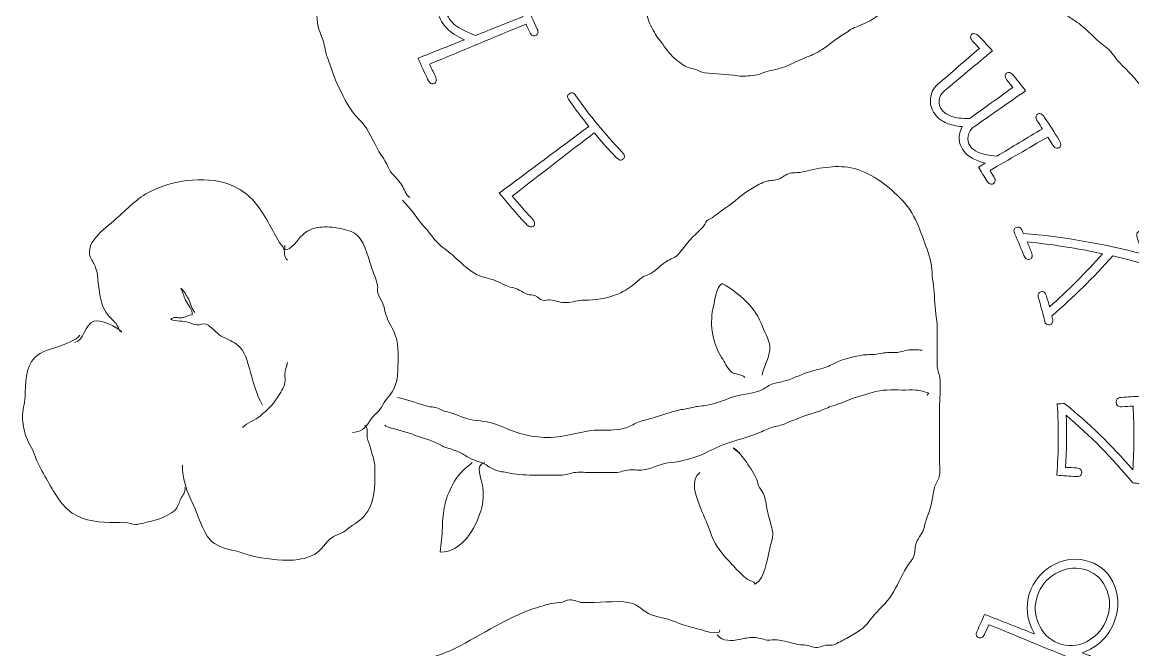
# Model space of a CAD drawing. Header units: millimetres. Extents: x 378.1 to 391.6, y -209.8 to -175.9.
# Drawn here: x 380.25 to 387.6, y -201.62 to -197.47 of the extents above; entities that cross this region are included whole.
import ezdxf

# ---------------------------------------------------------------- set-up
doc = ezdxf.new("R2010")
doc.units = ezdxf.units.MM
doc.header["$MEASUREMENT"] = 0
doc.layers.add('RightSide', color=7, linetype='Continuous', lineweight=0)

# ---------------------------------------------------------------- blocks, each defined once
blk = doc.blocks.new('Block_3')
at = {"layer": 'RightSide', "color": 18, "lineweight": 5, "true_color": 0x000000}
for points, knots in [([(382.8682, -197.7077), (382.9701, -197.6674), (383.0721, -197.6271), (383.1741, -197.5868), (383.1249, -197.5655), (383.0866, -197.54), (383.0595, -197.5123), (383.0325, -197.4842), (383.0113, -197.4491), (382.9967, -197.4075), (382.981, -197.3626), (382.9756, -197.3224), (382.9799, -197.2864), (382.9842, -197.2511), (382.9981, -197.2187), (383.0217, -197.1902), (383.0451, -197.1616), (383.073, -197.1434), (383.1057, -197.135), (383.213, -197.1075), (383.3204, -197.0799), (383.4277, -197.0524), (383.4226, -197.0336), (383.4175, -197.0147), (383.4127, -196.9958), (383.4094, -196.9833), (383.4099, -196.9741), (383.4131, -196.9678), (383.4171, -196.9618), (383.4225, -196.9579), (383.4304, -196.956), (383.4379, -196.9542), (383.4448, -196.9557), (383.4509, -196.9592), (383.457, -196.9632), (383.4617, -196.9713), (383.4648, -196.9834), (383.4786, -197.0374), (383.494, -197.0911), (383.5108, -197.1444), (383.5146, -197.1566), (383.5149, -197.1655), (383.5118, -197.1724), (383.5088, -197.179), (383.5031, -197.1832), (383.496, -197.1856), (383.4882, -197.1879), (383.4813, -197.1872), (383.4748, -197.1836), (383.4686, -197.1799), (383.4633, -197.1717), (383.4595, -197.1595), (383.4535, -197.1409), (383.4478, -197.1221), (383.4423, -197.1034), (383.3367, -197.1324), (383.2311, -197.1613), (383.1255, -197.1903), (383.0881, -197.2004), (383.0613, -197.2236), (383.0454, -197.2601), (383.0295, -197.2971), (383.0305, -197.3422), (383.049, -197.395), (383.0637, -197.4365), (383.0861, -197.4685), (383.1151, -197.491), (383.136, -197.5071), (383.1797, -197.5306), (383.2463, -197.5583), (383.3512, -197.5168), (383.4561, -197.4753), (383.561, -197.4338), (383.5532, -197.4155), (383.5456, -197.397), (383.5381, -197.3785), (383.5334, -197.3669), (383.5325, -197.3577), (383.5349, -197.3509), (383.5376, -197.3443), (383.5426, -197.3394), (383.5503, -197.3367), (383.5575, -197.3339), (383.5644, -197.3343), (383.5712, -197.3377), (383.5778, -197.341), (383.5834, -197.3483), (383.5882, -197.3598), (383.6093, -197.4122), (383.632, -197.4643), (383.6563, -197.5157), (383.6615, -197.5269), (383.663, -197.5363), (383.6608, -197.543), (383.6584, -197.5499), (383.6538, -197.555), (383.647, -197.5582), (383.6397, -197.5613), (383.6327, -197.5617), (383.6257, -197.5588), (383.619, -197.5559), (383.6127, -197.5487), (383.6073, -197.5371), (383.5988, -197.5189), (383.5904, -197.5008), (383.5823, -197.4824), (383.3696, -197.5706), (383.1569, -197.6587), (382.9443, -197.7469), (382.956, -197.7733), (382.9682, -197.7996), (382.9806, -197.8257), (382.9872, -197.8398), (382.9897, -197.8506), (382.988, -197.8587), (382.9863, -197.8669), (382.9818, -197.8726), (382.9745, -197.8759), (382.9677, -197.8788), (382.9601, -197.8787), (382.9527, -197.8746), (382.945, -197.8707), (382.938, -197.8614), (382.9312, -197.8475), (382.9092, -197.8013), (382.8882, -197.7546), (382.8682, -197.7077)], [0, 0, 0, 0, 1, 1, 1, 2, 2, 2, 3, 3, 3, 4, 4, 4, 5, 5, 5, 6, 6, 6, 7, 7, 7, 8, 8, 8, 9, 9, 9, 10, 10, 10, 11, 11, 11, 12, 12, 12, 13, 13, 13, 14, 14, 14, 15, 15, 15, 16, 16, 16, 17, 17, 17, 18, 18, 18, 19, 19, 19, 20, 20, 20, 21, 21, 21, 22, 22, 22, 23, 23, 23, 24, 24, 24, 25, 25, 25, 26, 26, 26, 27, 27, 27, 28, 28, 28, 29, 29, 29, 30, 30, 30, 31, 31, 31, 32, 32, 32, 33, 33, 33, 34, 34, 34, 35, 35, 35, 36, 36, 36, 37, 37, 37, 38, 38, 38, 39, 39, 39, 40, 40, 40, 41, 41, 41, 42, 42, 42, 42]), ([(383.4055, -198.6005), (383.6028, -198.4534), (383.8002, -198.3062), (383.9975, -198.1591), (383.952, -198.1027), (383.9088, -198.0451), (383.8678, -197.9864), (383.8601, -197.9753), (383.8568, -197.9661), (383.8575, -197.9591), (383.8586, -197.9518), (383.8625, -197.9462), (383.8692, -197.9418), (383.8755, -197.9377), (383.8825, -197.9365), (383.89, -197.9385), (383.8973, -197.9402), (383.9048, -197.9469), (383.9124, -197.9576), (384.0032, -198.0877), (384.1055, -198.2125), (384.2192, -198.3308), (384.2283, -198.3402), (384.2331, -198.3489), (384.2335, -198.3562), (384.2339, -198.3639), (384.2312, -198.37), (384.2256, -198.3751), (384.2196, -198.3807), (384.213, -198.3825), (384.2052, -198.3818), (384.1977, -198.3807), (384.1892, -198.3756), (384.1798, -198.3659), (384.1285, -198.3125), (384.0795, -198.2579), (384.0328, -198.202), (383.8523, -198.3415), (383.6717, -198.481), (383.4912, -198.6205), (383.5328, -198.6703), (383.5759, -198.7192), (383.6205, -198.7673), (383.6317, -198.7793), (383.6376, -198.7892), (383.6391, -198.7982), (383.6402, -198.8068), (383.638, -198.8136), (383.632, -198.819), (383.6264, -198.8238), (383.6191, -198.8256), (383.6104, -198.8237), (383.6017, -198.8218), (383.5915, -198.8144), (383.5799, -198.8021), (383.519, -198.7364), (383.4609, -198.6692), (383.4055, -198.6005)], [0, 0, 0, 0, 1, 1, 1, 2, 2, 2, 3, 3, 3, 4, 4, 4, 5, 5, 5, 6, 6, 6, 7, 7, 7, 8, 8, 8, 9, 9, 9, 10, 10, 10, 11, 11, 11, 12, 12, 12, 13, 13, 13, 14, 14, 14, 15, 15, 15, 16, 16, 16, 17, 17, 17, 18, 18, 18, 19, 19, 19, 19])]:
    blk.add_open_spline(points, degree=3, knots=knots, dxfattribs=at)
blk = doc.blocks.new('Block_4')
at = {"layer": 'RightSide', "color": 18, "lineweight": 5, "true_color": 0x000000}
for points, knots in [([(386.5753, -198.4301), (386.5907, -198.4208), (386.6061, -198.4116), (386.6215, -198.4024), (386.553, -198.3861), (386.5054, -198.3592), (386.4768, -198.3194), (386.4597, -198.2955), (386.4502, -198.2706), (386.4488, -198.2441), (386.4471, -198.2181), (386.4536, -198.1902), (386.4679, -198.1607), (386.4279, -198.1572), (386.3938, -198.1497), (386.3654, -198.1375), (386.3369, -198.1258), (386.314, -198.1101), (386.2967, -198.0894), (386.2694, -198.0575), (386.2566, -198.0245), (386.2584, -197.9899), (386.2604, -197.9447), (386.2746, -197.9092), (386.3033, -197.8846), (386.3963, -197.8041), (386.4893, -197.7236), (386.5824, -197.6431), (386.5694, -197.6292), (386.5562, -197.6153), (386.543, -197.6015), (386.5317, -197.5898), (386.5255, -197.5799), (386.5239, -197.5718), (386.5229, -197.5634), (386.5248, -197.5566), (386.5308, -197.5513), (386.5365, -197.5462), (386.5435, -197.5446), (386.5522, -197.5461), (386.5608, -197.5479), (386.5708, -197.5547), (386.5824, -197.5664), (386.6117, -197.5969), (386.6405, -197.6278), (386.6688, -197.659), (386.562, -197.7481), (386.4553, -197.8373), (386.3486, -197.9264), (386.328, -197.9436), (386.3172, -197.9648), (386.316, -197.99), (386.3146, -198.0151), (386.3218, -198.0362), (386.3374, -198.0546), (386.3514, -198.0711), (386.3719, -198.0838), (386.3985, -198.0938), (386.4255, -198.1034), (386.4653, -198.1075), (386.5189, -198.1072), (386.6138, -198.0385), (386.7087, -197.9698), (386.8036, -197.9011), (386.7923, -197.8866), (386.7808, -197.8722), (386.7691, -197.8578), (386.759, -197.8456), (386.7539, -197.8352), (386.7532, -197.827), (386.7527, -197.8187), (386.7557, -197.812), (386.762, -197.8073), (386.7681, -197.8026), (386.7754, -197.8017), (386.7837, -197.8038), (386.7922, -197.8062), (386.8014, -197.8136), (386.8116, -197.8261), (386.8377, -197.8584), (386.8631, -197.891), (386.888, -197.9239), (386.7746, -198.003), (386.6613, -198.0822), (386.5479, -198.1614), (386.5249, -198.1776), (386.5113, -198.1984), (386.5075, -198.2236), (386.5032, -198.2486), (386.5076, -198.2705), (386.5209, -198.2886), (386.533, -198.3054), (386.5497, -198.319), (386.5716, -198.3291), (386.6021, -198.343), (386.6441, -198.3519), (386.6974, -198.3567), (386.7981, -198.2961), (386.8988, -198.2356), (386.9995, -198.175), (386.9895, -198.1596), (386.9793, -198.1443), (386.9691, -198.1289), (386.9604, -198.1161), (386.9563, -198.1056), (386.9563, -198.0973), (386.9567, -198.089), (386.9603, -198.083), (386.9669, -198.0786), (386.9733, -198.0742), (386.9806, -198.0739), (386.9888, -198.0768), (386.9968, -198.0798), (387.0056, -198.0878), (387.0142, -198.1009), (387.0474, -198.1503), (387.0793, -198.2003), (387.1099, -198.2507), (387.1179, -198.2643), (387.1215, -198.2752), (387.1205, -198.2833), (387.1196, -198.2914), (387.1157, -198.2975), (387.109, -198.3011), (387.1021, -198.305), (387.0947, -198.3049), (387.0868, -198.3018), (387.0794, -198.2982), (387.0715, -198.29), (387.0634, -198.2768), (387.0539, -198.2611), (387.0443, -198.2455), (387.0346, -198.23), (386.9073, -198.3037), (386.7799, -198.3774), (386.6526, -198.4512), (386.6613, -198.465), (386.6698, -198.4789), (386.6783, -198.4927), (386.6853, -198.5043), (386.6881, -198.5143), (386.6868, -198.5217), (386.6854, -198.5294), (386.6811, -198.5347), (386.674, -198.5388), (386.6673, -198.5425), (386.6602, -198.5428), (386.6529, -198.5403), (386.6453, -198.5377), (386.6383, -198.5307), (386.6313, -198.5191), (386.6131, -198.4893), (386.5945, -198.4596), (386.5753, -198.4301)], [0, 0, 0, 0, 1, 1, 1, 2, 2, 2, 3, 3, 3, 4, 4, 4, 5, 5, 5, 6, 6, 6, 7, 7, 7, 8, 8, 8, 9, 9, 9, 10, 10, 10, 11, 11, 11, 12, 12, 12, 13, 13, 13, 14, 14, 14, 15, 15, 15, 16, 16, 16, 17, 17, 17, 18, 18, 18, 19, 19, 19, 20, 20, 20, 21, 21, 21, 22, 22, 22, 23, 23, 23, 24, 24, 24, 25, 25, 25, 26, 26, 26, 27, 27, 27, 28, 28, 28, 29, 29, 29, 30, 30, 30, 31, 31, 31, 32, 32, 32, 33, 33, 33, 34, 34, 34, 35, 35, 35, 36, 36, 36, 37, 37, 37, 38, 38, 38, 39, 39, 39, 40, 40, 40, 41, 41, 41, 42, 42, 42, 43, 43, 43, 44, 44, 44, 45, 45, 45, 46, 46, 46, 47, 47, 47, 48, 48, 48, 49, 49, 49, 50, 50, 50, 51, 51, 51, 51]), ([(387.4646, -199.0166), (387.3375, -199.1598), (387.2027, -199.2922), (387.0617, -199.4135), (387.063, -199.4189), (387.0643, -199.4242), (387.0656, -199.4296), (387.0688, -199.4425), (387.0683, -199.4522), (387.0648, -199.459), (387.061, -199.4655), (387.0556, -199.4699), (387.048, -199.4714), (387.0426, -199.4726), (387.0374, -199.4724), (387.0322, -199.4706), (387.0274, -199.4688), (387.0235, -199.4659), (387.0205, -199.4615), (387.0174, -199.4577), (387.0149, -199.4509), (387.0127, -199.4416), (387.0009, -199.3928), (386.9879, -199.3443), (386.9737, -199.296), (386.9701, -199.2834), (386.9698, -199.2737), (386.973, -199.2669), (386.9764, -199.26), (386.9819, -199.2556), (386.9896, -199.2534), (386.997, -199.2511), (387.0039, -199.2522), (387.0105, -199.2564), (387.0169, -199.2605), (387.0224, -199.269), (387.026, -199.2818), (387.0331, -199.3059), (387.0398, -199.33), (387.0464, -199.3543), (387.1689, -199.2454), (387.2863, -199.1277), (387.3978, -199.0019), (387.2308, -198.9663), (387.064, -198.9402), (386.8985, -198.9236), (386.9083, -198.947), (386.9179, -198.9705), (386.9272, -198.994), (386.932, -199.0065), (386.9332, -199.0163), (386.9305, -199.0235), (386.9278, -199.0306), (386.9225, -199.0355), (386.9151, -199.0382), (386.9078, -199.0408), (386.9007, -199.0401), (386.8939, -199.0366), (386.887, -199.0329), (386.8812, -199.0249), (386.8764, -199.0127), (386.8578, -198.9658), (386.8381, -198.919), (386.8173, -198.8728), (386.8115, -198.8604), (386.8098, -198.8503), (386.8121, -198.8432), (386.8143, -198.836), (386.8192, -198.8305), (386.8266, -198.8275), (386.8316, -198.8254), (386.8371, -198.8248), (386.8429, -198.8263), (386.8488, -198.8277), (386.8535, -198.8301), (386.8563, -198.8338), (386.8597, -198.8372), (386.8656, -198.8484), (386.8741, -198.8673), (387.1349, -198.8892), (387.3991, -198.9345), (387.6629, -199.0036), (387.6523, -198.9704), (387.6412, -198.9373), (387.6296, -198.9044), (387.6243, -198.8894), (387.6227, -198.8778), (387.6249, -198.8697), (387.6273, -198.8617), (387.6322, -198.8562), (387.6399, -198.8536), (387.6471, -198.8511), (387.6546, -198.8524), (387.6616, -198.8574), (387.6689, -198.8623), (387.6751, -198.8726), (387.6805, -198.8878), (387.7237, -199.0112), (387.7607, -199.1362), (387.7914, -199.2622), (387.7954, -199.2779), (387.7954, -199.2896), (387.7924, -199.2974), (387.7891, -199.3051), (387.7836, -199.31), (387.7757, -199.3117), (387.7677, -199.3134), (387.7607, -199.3114), (387.7542, -199.3058), (387.748, -199.3), (387.7429, -199.2894), (387.7392, -199.2741), (387.7226, -199.2064), (387.7043, -199.1391), (387.6842, -199.0722), (387.611, -199.0518), (387.5378, -199.0333), (387.4646, -199.0166)], [0, 0, 0, 0, 1, 1, 1, 2, 2, 2, 3, 3, 3, 4, 4, 4, 5, 5, 5, 6, 6, 6, 7, 7, 7, 8, 8, 8, 9, 9, 9, 10, 10, 10, 11, 11, 11, 12, 12, 12, 13, 13, 13, 14, 14, 14, 15, 15, 15, 16, 16, 16, 17, 17, 17, 18, 18, 18, 19, 19, 19, 20, 20, 20, 21, 21, 21, 22, 22, 22, 23, 23, 23, 24, 24, 24, 25, 25, 25, 26, 26, 26, 27, 27, 27, 28, 28, 28, 29, 29, 29, 30, 30, 30, 31, 31, 31, 32, 32, 32, 33, 33, 33, 34, 34, 34, 35, 35, 35, 36, 36, 36, 37, 37, 37, 38, 38, 38, 39, 39, 39, 39]), ([(387.0976, -199.9959), (387.1136, -199.9949), (387.1295, -199.9939), (387.1455, -199.993), (387.305, -200.1215), (387.4569, -200.2682), (387.598, -200.4322), (387.6065, -200.2917), (387.6069, -200.151), (387.5994, -200.0105), (387.5747, -200.0118), (387.55, -200.013), (387.5253, -200.0142), (387.5125, -200.0149), (387.5033, -200.0125), (387.4974, -200.0072), (387.4916, -200.002), (387.4883, -199.9951), (387.4878, -199.9857), (387.4872, -199.9766), (387.4894, -199.9689), (387.4947, -199.9628), (387.4997, -199.9568), (387.5089, -199.9532), (387.5215, -199.9524), (387.564, -199.9498), (387.6066, -199.9472), (387.6491, -199.9447), (387.6627, -200.1371), (387.6614, -200.3301), (387.6454, -200.5223), (387.6295, -200.5211), (387.6135, -200.5198), (387.5976, -200.5186), (387.4605, -200.3522), (387.3123, -200.2027), (387.1561, -200.071), (387.1609, -200.1857), (387.1597, -200.3006), (387.1526, -200.4152), (387.1769, -200.4166), (387.2011, -200.418), (387.2254, -200.4194), (387.2381, -200.4202), (387.2471, -200.4235), (387.2523, -200.4291), (387.2575, -200.4351), (387.2598, -200.4418), (387.2592, -200.45), (387.2586, -200.4586), (387.2554, -200.4655), (387.2493, -200.4705), (387.2435, -200.4756), (387.2341, -200.4775), (387.2213, -200.4765), (387.179, -200.4734), (387.1367, -200.4702), (387.0944, -200.4671), (387.1069, -200.3103), (387.108, -200.1529), (387.0976, -199.9959)], [0, 0, 0, 0, 1, 1, 1, 2, 2, 2, 3, 3, 3, 4, 4, 4, 5, 5, 5, 6, 6, 6, 7, 7, 7, 8, 8, 8, 9, 9, 9, 10, 10, 10, 11, 11, 11, 12, 12, 12, 13, 13, 13, 14, 14, 14, 15, 15, 15, 16, 16, 16, 17, 17, 17, 18, 18, 18, 19, 19, 19, 20, 20, 20, 20]), ([(386.6164, -201.3881), (386.7264, -201.4313), (386.8363, -201.4745), (386.9462, -201.5177), (386.895, -201.4231), (386.8845, -201.3351), (386.9147, -201.2463), (386.9405, -201.1704), (386.9868, -201.1128), (387.057, -201.0701), (387.1274, -201.0278), (387.2022, -201.0132), (387.2827, -201.0312), (387.3642, -201.0493), (387.4259, -201.0956), (387.4651, -201.1732), (387.504, -201.2512), (387.5093, -201.3358), (387.4796, -201.4239), (387.4434, -201.5306), (387.3685, -201.605), (387.2619, -201.6417), (387.2945, -201.6545), (387.327, -201.6673), (387.3596, -201.6801), (387.3399, -201.7265), (387.3193, -201.7728), (387.2976, -201.8186), (387.2911, -201.8325), (387.2839, -201.8416), (387.2763, -201.8455), (387.2688, -201.8496), (387.2615, -201.8497), (387.2546, -201.8467), (387.2473, -201.8433), (387.2429, -201.8379), (387.2411, -201.8297), (387.2397, -201.822), (387.2421, -201.811), (387.2487, -201.7972), (387.261, -201.7713), (387.2728, -201.7452), (387.2845, -201.7191), (387.0716, -201.6314), (386.8587, -201.5438), (386.6458, -201.4562), (386.6362, -201.4778), (386.6263, -201.4993), (386.6162, -201.5207), (386.6109, -201.532), (386.6046, -201.5391), (386.5976, -201.5421), (386.5904, -201.5448), (386.5833, -201.5448), (386.5761, -201.5414), (386.5691, -201.5383), (386.5644, -201.5334), (386.5622, -201.5263), (386.5599, -201.5194), (386.5615, -201.5103), (386.5667, -201.4991), (386.5841, -201.4624), (386.6006, -201.4254), (386.6164, -201.3881)], [0, 0, 0, 0, 1, 1, 1, 2, 2, 2, 3, 3, 3, 4, 4, 4, 5, 5, 5, 6, 6, 6, 7, 7, 7, 8, 8, 8, 9, 9, 9, 10, 10, 10, 11, 11, 11, 12, 12, 12, 13, 13, 13, 14, 14, 14, 15, 15, 15, 16, 16, 16, 17, 17, 17, 18, 18, 18, 19, 19, 19, 20, 20, 20, 21, 21, 21, 21]), ([(387.2708, -201.0893), (387.2049, -201.0733), (387.1432, -201.085), (387.0842, -201.12), (387.0256, -201.1554), (386.9868, -201.2025), (386.966, -201.2638), (386.9452, -201.3251), (386.9477, -201.3855), (386.9732, -201.4476), (386.9992, -201.5101), (387.0419, -201.5543), (387.1047, -201.5792), (387.1673, -201.6038), (387.2314, -201.6006), (387.2953, -201.5664), (387.3593, -201.5323), (387.4045, -201.479), (387.428, -201.4093), (387.4518, -201.3395), (387.4478, -201.2711), (387.417, -201.2074), (387.3862, -201.1436), (387.3364, -201.1053), (387.2708, -201.0893)], [0, 0, 0, 0, 1, 1, 1, 2, 2, 2, 3, 3, 3, 4, 4, 4, 5, 5, 5, 6, 6, 6, 7, 7, 7, 8, 8, 8, 8])]:
    blk.add_open_spline(points, degree=3, knots=knots, dxfattribs=at)

msp = doc.modelspace()

# ---------------------------------------------------------------- linework, layer by layer
at = {"layer": 'RightSide', "color": 18, "lineweight": 13, "true_color": 0x000000}
for points, knots in [([(382.8135, -198.6304), (382.7859, -198.6115), (382.7777, -198.5754), (382.7602, -198.5482), (382.7411, -198.5185), (382.7208, -198.4976), (382.6973, -198.4733), (382.6755, -198.4507), (382.6696, -198.426), (382.655, -198.3989), (382.6365, -198.3645), (382.6121, -198.3354), (382.5944, -198.2997), (382.5597, -198.2293), (382.531, -198.1646), (382.4741, -198.1089), (382.4134, -198.0496), (382.3815, -197.9784), (382.344, -197.9028), (382.312, -197.8381), (382.293, -197.7714), (382.2676, -197.7044), (382.2534, -197.6667), (382.2523, -197.6305), (382.2393, -197.5927), (382.2268, -197.5566), (382.2095, -197.5183), (382.2031, -197.4811), (382.1975, -197.4483), (382.1992, -197.414), (382.1934, -197.3815), (382.1872, -197.3469), (382.1893, -197.3092), (382.1814, -197.2744), (382.1658, -197.206), (382.1317, -197.1355), (382.1204, -197.0662), (382.1173, -197.0474), (382.1231, -197.0277), (382.1199, -197.0094), (382.116, -196.9877), (382.1059, -196.9696), (382.102, -196.9474), (382.0969, -196.9185), (382.0925, -196.8899), (382.0864, -196.8614), (382.0707, -196.789), (382.0522, -196.7178), (382.04, -196.6452), (382.029, -196.5804), (382.0142, -196.5162), (382.0027, -196.4513), (381.9907, -196.3831), (381.9559, -196.3091), (381.9693, -196.2363), (381.976, -196.1999), (381.987, -196.1772), (381.9866, -196.138), (381.9863, -196.1034), (381.9878, -196.0687), (381.9866, -196.0342), (381.9854, -195.9987), (381.9724, -195.9689), (381.9693, -195.9341), (381.9685, -195.9251), (381.9685, -195.9115), (381.9697, -195.902), (381.9727, -195.879), (381.9704, -195.8586), (381.9733, -195.8366), (381.9778, -195.8037), (381.9827, -195.7705), (381.9863, -195.7365), (381.9899, -195.7021), (382.0025, -195.672), (382.0036, -195.6365), (382.0046, -195.6047), (382.0079, -195.5857), (382.0161, -195.5555), (382.0288, -195.5088), (382.0092, -195.4788), (382.0024, -195.4352), (381.9918, -195.368), (382.0164, -195.3052), (382.0193, -195.2413), (382.0228, -195.1653), (382.0622, -195.0923), (382.09, -195.0218), (382.1172, -194.9527), (382.1539, -194.8937), (382.1819, -194.8262), (382.2079, -194.7635), (382.2289, -194.6933), (382.2513, -194.629), (382.2629, -194.5956), (382.2765, -194.5628), (382.2888, -194.5299), (382.3016, -194.4957), (382.2981, -194.463), (382.3129, -194.4302), (382.3261, -194.4008), (382.3344, -194.3741), (382.3455, -194.3438), (382.3601, -194.304), (382.3855, -194.2701), (382.4042, -194.2317), (382.4202, -194.1989), (382.4397, -194.176), (382.4585, -194.1454), (382.4811, -194.1083), (382.4863, -194.0825), (382.5159, -194.0498), (382.5718, -193.988), (382.6051, -193.9109), (382.6643, -193.8518), (382.779, -193.7375), (382.909, -193.6408), (383.0619, -193.5869), (383.1234, -193.5652), (383.1835, -193.5427), (383.2434, -193.5161), (383.3123, -193.4856), (383.3874, -193.4805), (383.4589, -193.4546), (383.5233, -193.4311), (383.5913, -193.4402), (383.6577, -193.4251), (383.7301, -193.4087), (383.7898, -193.4514), (383.859, -193.455), (383.8979, -193.457), (383.9218, -193.4653), (383.9583, -193.4719), (383.9927, -193.4782), (384.0353, -193.4708), (384.0707, -193.471), (384.1045, -193.4712), (384.1368, -193.4648), (384.169, -193.4665), (384.1942, -193.4678), (384.2104, -193.4748), (384.2365, -193.4673), (384.2605, -193.4605), (384.2612, -193.4524), (384.2885, -193.4533), (384.3152, -193.4541), (384.338, -193.4695), (384.3646, -193.4719), (384.3818, -193.4735), (384.4007, -193.4669), (384.4175, -193.4702), (384.4622, -193.479), (384.4944, -193.4991), (384.5337, -193.5175), (384.6122, -193.5541), (384.7046, -193.5462), (384.7822, -193.5819), (384.8192, -193.5989), (384.8434, -193.6346), (384.8797, -193.6533), (384.9119, -193.6699), (384.9535, -193.6823), (384.9894, -193.6866), (385.0267, -193.6912), (385.0658, -193.682), (385.1032, -193.6854), (385.1406, -193.6888), (385.173, -193.7019), (385.2112, -193.7025), (385.2479, -193.7031), (385.2773, -193.7056), (385.3106, -193.6905), (385.3463, -193.6742), (385.3959, -193.6643), (385.423, -193.6368), (385.4375, -193.6221), (385.4405, -193.6131), (385.4586, -193.5997), (385.4797, -193.5841), (385.4988, -193.5704), (385.5218, -193.5574), (385.5673, -193.5315), (385.6068, -193.4983), (385.6384, -193.4537), (385.6469, -193.4416), (385.6585, -193.4258), (385.6662, -193.4134), (385.6748, -193.4065), (385.6821, -193.3985), (385.6881, -193.3892), (385.6901, -193.3736), (385.6921, -193.358), (385.694, -193.3424), (385.7009, -193.3255), (385.7123, -193.3199), (385.7203, -193.3057), (385.7351, -193.2793), (385.7409, -193.2497), (385.7529, -193.2221), (385.7689, -193.1854), (385.7901, -193.1442), (385.8103, -193.1109), (385.8313, -193.0763), (385.8676, -193.0515), (385.8727, -193.008)], [0, 0, 0, 0, 1, 1, 1, 2, 2, 2, 3, 3, 3, 4, 4, 4, 5, 5, 5, 6, 6, 6, 7, 7, 7, 8, 8, 8, 9, 9, 9, 10, 10, 10, 11, 11, 11, 12, 12, 12, 13, 13, 13, 14, 14, 14, 15, 15, 15, 16, 16, 16, 17, 17, 17, 18, 18, 18, 19, 19, 19, 20, 20, 20, 21, 21, 21, 22, 22, 22, 23, 23, 23, 24, 24, 24, 25, 25, 25, 26, 26, 26, 27, 27, 27, 28, 28, 28, 29, 29, 29, 30, 30, 30, 31, 31, 31, 32, 32, 32, 33, 33, 33, 34, 34, 34, 35, 35, 35, 36, 36, 36, 37, 37, 37, 38, 38, 38, 39, 39, 39, 40, 40, 40, 41, 41, 41, 42, 42, 42, 43, 43, 43, 44, 44, 44, 45, 45, 45, 46, 46, 46, 47, 47, 47, 48, 48, 48, 49, 49, 49, 50, 50, 50, 51, 51, 51, 52, 52, 52, 53, 53, 53, 54, 54, 54, 55, 55, 55, 56, 56, 56, 57, 57, 57, 58, 58, 58, 59, 59, 59, 60, 60, 60, 61, 61, 61, 62, 62, 62, 63, 63, 63, 64, 64, 64, 65, 65, 65, 66, 66, 66, 67, 67, 67, 68, 68, 68, 68]), ([(387.824, -202.1196), (387.8279, -202.0895), (387.8363, -202.0497), (387.8442, -202.0195), (387.8479, -202.0054), (387.8552, -201.9947), (387.8578, -201.9797), (387.8608, -201.962), (387.853, -201.9427), (387.8563, -201.9248), (387.8625, -201.891), (387.8728, -201.8677), (387.8737, -201.8316), (387.8745, -201.797), (387.8835, -201.7607), (387.8897, -201.7264), (387.9005, -201.6673), (387.922, -201.6069), (387.9418, -201.5489), (387.962, -201.4898), (387.9484, -201.4326), (387.96, -201.3718), (387.9713, -201.3129), (387.9854, -201.2502), (388.0059, -201.1932), (388.0278, -201.1325), (388.0556, -201.0665), (388.0705, -201.004), (388.0778, -200.9734), (388.0797, -200.9432), (388.0891, -200.9121), (388.098, -200.8825), (388.1049, -200.8489), (388.1055, -200.8169), (388.1068, -200.7539), (388.0907, -200.6749), (388.1043, -200.6139), (388.1125, -200.5771), (388.1221, -200.5538), (388.1216, -200.5147), (388.1212, -200.4803), (388.1188, -200.4455), (388.1254, -200.4118), (388.133, -200.3729), (388.1384, -200.3432), (388.1382, -200.302), (388.1381, -200.2673), (388.1347, -200.2317), (388.1419, -200.1977), (388.1709, -200.0605), (388.2095, -199.9237), (388.2338, -199.7871), (388.2423, -199.7391), (388.2451, -199.672), (388.2383, -199.6235), (388.2339, -199.5921), (388.2248, -199.5546), (388.2173, -199.5238), (388.2085, -199.4877), (388.2096, -199.4529), (388.203, -199.4159), (388.1918, -199.3536), (388.1701, -199.288), (388.1713, -199.2225), (388.1725, -199.1546), (388.1537, -199.091), (388.1547, -199.0236), (388.1557, -198.9579), (388.137, -198.8914), (388.1222, -198.8289), (388.1068, -198.7643), (388.0872, -198.6934), (388.0556, -198.6341), (388.0245, -198.5759), (388.0059, -198.5158), (387.9811, -198.4554), (387.9505, -198.3808), (387.9086, -198.3196), (387.8691, -198.2501), (387.8398, -198.1985), (387.8234, -198.1414), (387.7951, -198.0884), (387.7604, -198.0236), (387.7135, -197.9662), (387.6671, -197.9095), (387.6174, -197.8488), (387.5667, -197.7932), (387.509, -197.7365), (387.4793, -197.7074), (387.4584, -197.6666), (387.4272, -197.6411), (387.3994, -197.6183), (387.3709, -197.5987), (387.3445, -197.5721), (387.3149, -197.5423), (387.2858, -197.5158), (387.2535, -197.489), (387.2219, -197.4629), (387.1885, -197.4488), (387.159, -197.4196), (387.1333, -197.3943), (387.1094, -197.3806), (387.0799, -197.3621), (387.0391, -197.3366), (387.0065, -197.2981), (386.9638, -197.2736), (386.9116, -197.2437), (386.8527, -197.2364), (386.7979, -197.2129), (386.7335, -197.1853), (386.6706, -197.1919), (386.6003, -197.1918), (386.5412, -197.1916), (386.492, -197.1995), (386.4358, -197.2119), (386.3697, -197.2265), (386.3055, -197.2297), (386.2402, -197.2534), (386.173, -197.2777), (386.1158, -197.3174), (386.0555, -197.353), (386.0271, -197.3697), (385.9915, -197.3772), (385.9635, -197.3918), (385.9317, -197.4084), (385.9039, -197.4338), (385.8727, -197.4527), (385.8361, -197.4749), (385.7942, -197.4898), (385.7561, -197.506), (385.7264, -197.5186), (385.699, -197.5415), (385.6706, -197.5588), (385.6259, -197.5859), (385.5865, -197.6213), (385.5416, -197.6506), (385.5093, -197.6717), (385.478, -197.6858), (385.4423, -197.7002), (385.3705, -197.7293), (385.2913, -197.776), (385.2149, -197.7875), (385.1721, -197.794), (385.1387, -197.814), (385.0951, -197.8201), (385.0532, -197.8259), (385.0255, -197.831), (384.9826, -197.8242), (384.9103, -197.8128), (384.8361, -197.8138), (384.7639, -197.804), (384.7382, -197.8005), (384.7395, -197.7982), (384.716, -197.787), (384.6936, -197.7763), (384.67, -197.777), (384.6482, -197.7673), (384.6174, -197.7537), (384.5751, -197.7189), (384.5512, -197.6964), (384.5203, -197.6674), (384.4936, -197.6228), (384.4668, -197.5891), (384.442, -197.558), (384.4191, -197.5163), (384.4024, -197.4813), (384.3879, -197.4509), (384.3792, -197.4061), (384.3717, -197.3733), (384.3649, -197.3438), (384.3789, -197.3011), (384.3551, -197.2794), (384.349, -197.2878), (384.3478, -197.2971), (384.3514, -197.3075)], [0, 0, 0, 0, 1, 1, 1, 2, 2, 2, 3, 3, 3, 4, 4, 4, 5, 5, 5, 6, 6, 6, 7, 7, 7, 8, 8, 8, 9, 9, 9, 10, 10, 10, 11, 11, 11, 12, 12, 12, 13, 13, 13, 14, 14, 14, 15, 15, 15, 16, 16, 16, 17, 17, 17, 18, 18, 18, 19, 19, 19, 20, 20, 20, 21, 21, 21, 22, 22, 22, 23, 23, 23, 24, 24, 24, 25, 25, 25, 26, 26, 26, 27, 27, 27, 28, 28, 28, 29, 29, 29, 30, 30, 30, 31, 31, 31, 32, 32, 32, 33, 33, 33, 34, 34, 34, 35, 35, 35, 36, 36, 36, 37, 37, 37, 38, 38, 38, 39, 39, 39, 40, 40, 40, 41, 41, 41, 42, 42, 42, 43, 43, 43, 44, 44, 44, 45, 45, 45, 46, 46, 46, 47, 47, 47, 48, 48, 48, 49, 49, 49, 50, 50, 50, 51, 51, 51, 52, 52, 52, 53, 53, 53, 54, 54, 54, 55, 55, 55, 56, 56, 56, 57, 57, 57, 58, 58, 58, 58]), ([(384.8475, -201.5243), (384.8815, -201.5679), (384.9453, -201.565), (384.9955, -201.5537), (385.0289, -201.5462), (385.0519, -201.541), (385.0874, -201.5409), (385.125, -201.5408), (385.1432, -201.552), (385.1782, -201.5582), (385.1995, -201.562), (385.2232, -201.5526), (385.2444, -201.5565), (385.2754, -201.5623), (385.314, -201.5695), (385.3445, -201.5775), (385.3745, -201.5855), (385.3896, -201.5888), (385.4226, -201.59), (385.4538, -201.5912), (385.4774, -201.6087), (385.5081, -201.6082), (385.528, -201.6079), (385.546, -201.595), (385.5654, -201.5918), (385.5791, -201.5896), (385.595, -201.5946), (385.6077, -201.5917), (385.6368, -201.5852), (385.6644, -201.5656), (385.6918, -201.5528), (385.7234, -201.538), (385.7507, -201.5193), (385.7804, -201.501), (385.8249, -201.4736), (385.8399, -201.4491), (385.8732, -201.4077), (385.9138, -201.3571), (385.9652, -201.315), (386.0009, -201.2601), (386.0388, -201.2016), (386.0645, -201.1367), (386.1001, -201.077), (386.1155, -201.0513), (386.1416, -201.0251), (386.1506, -200.996), (386.1593, -200.9675), (386.153, -200.9405), (386.1655, -200.9125), (386.1801, -200.8795), (386.2078, -200.8485), (386.2167, -200.8129), (386.2246, -200.7814), (386.2282, -200.7622), (386.2411, -200.7314), (386.2654, -200.6735), (386.2713, -200.6073), (386.2857, -200.5478), (386.2918, -200.5228), (386.309, -200.5035), (386.3159, -200.4788), (386.3245, -200.4483), (386.3192, -200.4113), (386.3192, -200.3796), (386.3193, -200.2525), (386.3192, -200.1255), (386.3192, -199.9984), (386.3192, -199.9424), (386.329, -199.876), (386.3201, -199.8211), (386.3154, -199.7919), (386.3033, -199.7681), (386.3023, -199.7375), (386.3013, -199.7076), (386.3027, -199.6773), (386.3027, -199.6474), (386.3027, -199.5963), (386.3027, -199.5451), (386.3027, -199.4939), (386.3026, -199.4274), (386.2859, -199.3698), (386.2862, -199.3047), (386.2864, -199.2409), (386.2713, -199.1883), (386.2696, -199.1257), (386.2682, -199.0719), (386.2482, -199.0027), (386.2287, -198.9523), (386.2086, -198.9001), (386.1933, -198.8515), (386.17, -198.7995), (386.1401, -198.7328), (386.1077, -198.6838), (386.0546, -198.6305), (385.9683, -198.5437), (385.8545, -198.4577), (385.7323, -198.4334), (385.626, -198.4123), (385.506, -198.4378), (385.406, -198.4614), (385.3756, -198.4686), (385.3483, -198.4628), (385.3188, -198.4727), (385.2931, -198.4814), (385.2707, -198.5038), (385.2447, -198.5114), (385.2166, -198.5197), (385.189, -198.5151), (385.1608, -198.5267), (385.1304, -198.5393), (385.0977, -198.5572), (385.0693, -198.5738), (385.0094, -198.6087), (384.9633, -198.6607), (384.906, -198.6966), (384.8727, -198.7174), (384.8455, -198.741), (384.8141, -198.7636), (384.8056, -198.7696), (384.7867, -198.777), (384.7805, -198.7829), (384.7655, -198.7972), (384.7631, -198.814), (384.7491, -198.8294), (384.7257, -198.8551), (384.6967, -198.8787), (384.6723, -198.9051), (384.6447, -198.9349), (384.6241, -198.9628), (384.6003, -198.9941), (384.577, -199.0247), (384.5519, -199.0304), (384.5208, -199.0475), (384.4788, -199.0707), (384.4475, -199.1089), (384.4077, -199.1334), (384.3894, -199.1446), (384.3695, -199.1467), (384.3509, -199.1587), (384.3299, -199.1723), (384.3103, -199.1946), (384.2893, -199.2096), (384.2578, -199.2321), (384.2187, -199.2586), (384.1819, -199.2721), (384.1128, -199.2975), (384.041, -199.309), (383.9674, -199.3085), (383.9235, -199.3082), (383.8916, -199.3237), (383.8491, -199.3257), (383.8097, -199.3276), (383.7779, -199.3113), (383.7405, -199.308), (383.7251, -199.3066), (383.7088, -199.3124), (383.6936, -199.3097), (383.6687, -199.3051), (383.6628, -199.2888), (383.6412, -199.2786), (383.6287, -199.2726), (383.6065, -199.2751), (383.5943, -199.2717), (383.5718, -199.2652), (383.5578, -199.2526), (383.5375, -199.2419), (383.5045, -199.2246), (383.4744, -199.2253), (383.4427, -199.2096), (383.4038, -199.1902), (383.3611, -199.17), (383.3179, -199.1616), (383.2297, -199.1444), (383.1615, -199.0679), (383.0951, -199.0103), (383.062, -198.9816), (383.0267, -198.9593), (382.9955, -198.9281), (382.9655, -198.898), (382.9457, -198.8635), (382.9173, -198.8325), (382.8626, -198.773), (382.8216, -198.7035), (382.7639, -198.647)], [0, 0, 0, 0, 1, 1, 1, 2, 2, 2, 3, 3, 3, 4, 4, 4, 5, 5, 5, 6, 6, 6, 7, 7, 7, 8, 8, 8, 9, 9, 9, 10, 10, 10, 11, 11, 11, 12, 12, 12, 13, 13, 13, 14, 14, 14, 15, 15, 15, 16, 16, 16, 17, 17, 17, 18, 18, 18, 19, 19, 19, 20, 20, 20, 21, 21, 21, 22, 22, 22, 23, 23, 23, 24, 24, 24, 25, 25, 25, 26, 26, 26, 27, 27, 27, 28, 28, 28, 29, 29, 29, 30, 30, 30, 31, 31, 31, 32, 32, 32, 33, 33, 33, 34, 34, 34, 35, 35, 35, 36, 36, 36, 37, 37, 37, 38, 38, 38, 39, 39, 39, 40, 40, 40, 41, 41, 41, 42, 42, 42, 43, 43, 43, 44, 44, 44, 45, 45, 45, 46, 46, 46, 47, 47, 47, 48, 48, 48, 49, 49, 49, 50, 50, 50, 51, 51, 51, 52, 52, 52, 53, 53, 53, 54, 54, 54, 55, 55, 55, 56, 56, 56, 57, 57, 57, 58, 58, 58, 59, 59, 59, 60, 60, 60, 61, 61, 61, 61]), ([(381.3418, -205.3773), (381.2911, -205.3418), (381.3093, -205.2919), (381.3215, -205.245), (381.3268, -205.225), (381.3246, -205.2078), (381.325, -205.1871), (381.3256, -205.1615), (381.3357, -205.1448), (381.3403, -205.121), (381.3441, -205.1018), (381.3375, -205.082), (381.3409, -205.063), (381.3452, -205.039), (381.3577, -205.0229), (381.3587, -204.9969), (381.3608, -204.9453), (381.3807, -204.899), (381.3909, -204.849), (381.401, -204.7998), (381.4159, -204.7513), (381.4285, -204.7029), (381.4401, -204.6584), (381.4444, -204.6104), (381.457, -204.567), (381.4841, -204.4743), (381.4846, -204.3735), (381.49, -204.2762), (381.4915, -204.2488), (381.5032, -204.2294), (381.508, -204.2037), (381.5125, -204.1794), (381.5025, -204.1525), (381.5065, -204.1282), (381.5139, -204.0833), (381.5386, -204.048), (381.553, -204.0056), (381.5679, -203.9621), (381.5749, -203.9132), (381.5858, -203.8688), (381.5887, -203.8572), (381.5873, -203.8441), (381.5912, -203.8327), (381.5961, -203.8183), (381.6072, -203.8104), (381.6132, -203.7965), (381.6244, -203.7706), (381.6246, -203.7417), (381.631, -203.714), (381.6419, -203.6667), (381.6618, -203.6218), (381.6729, -203.5753), (381.6786, -203.5514), (381.6789, -203.5263), (381.6868, -203.5018), (381.6959, -203.4736), (381.7108, -203.4534), (381.7227, -203.426), (381.7421, -203.3813), (381.7537, -203.3311), (381.7699, -203.2853), (381.7868, -203.2372), (381.8095, -203.1934), (381.8249, -203.1449), (381.8392, -203.1), (381.8616, -203.0545), (381.8833, -203.0125), (381.9087, -202.9634), (381.9122, -202.917), (381.9454, -202.8708), (381.9648, -202.8438), (381.9689, -202.8122), (381.9862, -202.7844), (381.9998, -202.7625), (382.0172, -202.7449), (382.03, -202.722), (382.0456, -202.6942), (382.0534, -202.6642), (382.0685, -202.6363), (382.0875, -202.6013), (382.1163, -202.5712), (382.1364, -202.5367), (382.163, -202.4909), (382.1847, -202.4433), (382.2173, -202.4011), (382.2345, -202.3789), (382.2502, -202.3635), (382.2641, -202.3383), (382.2784, -202.3122), (382.3, -202.294), (382.3142, -202.2684), (382.3426, -202.2174), (382.3771, -202.1759), (382.4207, -202.1322), (382.4662, -202.0866), (382.5118, -202.0457), (382.5567, -202.0016), (382.5967, -201.9624), (382.6411, -201.9281), (382.6812, -201.8881), (382.7031, -201.8663), (382.7237, -201.8415), (382.7473, -201.8215), (382.7716, -201.801), (382.79, -201.7743), (382.8136, -201.7545), (382.9008, -201.6812), (383.0125, -201.6629), (383.1113, -201.6134), (383.2955, -201.5211), (383.4606, -201.4028), (383.6577, -201.3425), (383.7094, -201.3266), (383.7514, -201.3124), (383.8061, -201.3098), (383.8309, -201.3086), (383.8479, -201.2927), (383.871, -201.2911), (383.8966, -201.2893), (383.9268, -201.3085), (383.954, -201.3097), (384.0564, -201.3143), (384.1679, -201.2934), (384.2687, -201.3106), (384.3253, -201.3203), (384.3597, -201.3729), (384.4107, -201.3906), (384.4585, -201.4072), (384.5104, -201.4142), (384.5579, -201.4329), (384.6094, -201.4532), (384.6609, -201.4697), (384.7152, -201.483), (384.7646, -201.495), (384.8094, -201.519), (384.8612, -201.5049), (384.8621, -201.5004), (384.8631, -201.4958), (384.864, -201.4912)], [0, 0, 0, 0, 1, 1, 1, 2, 2, 2, 3, 3, 3, 4, 4, 4, 5, 5, 5, 6, 6, 6, 7, 7, 7, 8, 8, 8, 9, 9, 9, 10, 10, 10, 11, 11, 11, 12, 12, 12, 13, 13, 13, 14, 14, 14, 15, 15, 15, 16, 16, 16, 17, 17, 17, 18, 18, 18, 19, 19, 19, 20, 20, 20, 21, 21, 21, 22, 22, 22, 23, 23, 23, 24, 24, 24, 25, 25, 25, 26, 26, 26, 27, 27, 27, 28, 28, 28, 29, 29, 29, 30, 30, 30, 31, 31, 31, 32, 32, 32, 33, 33, 33, 34, 34, 34, 35, 35, 35, 36, 36, 36, 37, 37, 37, 38, 38, 38, 39, 39, 39, 40, 40, 40, 41, 41, 41, 42, 42, 42, 43, 43, 43, 44, 44, 44, 45, 45, 45, 46, 46, 46, 46])]:
    msp.add_open_spline(points, degree=3, knots=knots, dxfattribs=at)
at = {"layer": 'RightSide', "color": 18, "lineweight": 9, "true_color": 0x000000}
for points, knots in [([(382.0032, -199.0438), (381.9774, -199.0248), (381.9885, -198.9858), (381.9747, -198.9594), (381.9657, -198.9424), (381.9507, -198.9297), (381.9412, -198.9119), (381.9194, -198.8712), (381.8974, -198.8321), (381.875, -198.7921), (381.8204, -198.6943), (381.7615, -198.6103), (381.6559, -198.5594), (381.568, -198.5169), (381.4719, -198.5073), (381.3748, -198.5143), (381.2859, -198.5206), (381.2004, -198.5419), (381.1185, -198.5788), (381.0212, -198.6226), (380.9576, -198.6918), (380.8792, -198.7627), (380.8181, -198.818), (380.6568, -198.9223), (380.6997, -199.0277), (380.7096, -199.052), (380.7256, -199.0664), (380.7339, -199.0934), (380.7407, -199.1153), (380.7455, -199.1198), (380.7468, -199.1431), (380.7495, -199.1905), (380.7558, -199.2291), (380.763, -199.2745), (380.7717, -199.3299), (380.782, -199.3608), (380.8163, -199.4076), (380.834, -199.4317), (380.8593, -199.4486), (380.8754, -199.4737), (380.8863, -199.4907), (380.8876, -199.5148), (380.9069, -199.5217), (380.8849, -199.4877), (380.7584, -199.4321), (380.7216, -199.4474), (380.6624, -199.4722), (380.656, -199.5766), (380.5976, -199.5895)], [0, 0, 0, 0, 1, 1, 1, 2, 2, 2, 3, 3, 3, 4, 4, 4, 5, 5, 5, 6, 6, 6, 7, 7, 7, 8, 8, 8, 9, 9, 9, 10, 10, 10, 11, 11, 11, 12, 12, 12, 13, 13, 13, 14, 14, 14, 15, 15, 15, 16, 16, 16, 16]), ([(382.4332, -200.1849), (382.5206, -200.1763), (382.5179, -200.1454), (382.5646, -200.0856), (382.5797, -200.0664), (382.6003, -200.0523), (382.6154, -200.0324), (382.6296, -200.0138), (382.6378, -199.9907), (382.6526, -199.9728), (382.6953, -199.9211), (382.7278, -199.8739), (382.7314, -199.8045), (382.7352, -199.7333), (382.7424, -199.6426), (382.7271, -199.5734), (382.7163, -199.5249), (382.6953, -199.493), (382.6728, -199.4496), (382.6524, -199.4103), (382.6484, -199.3657), (382.632, -199.3253), (382.6241, -199.3058), (382.6071, -199.2822), (382.6013, -199.2625), (382.5958, -199.2436), (382.6034, -199.2268), (382.5994, -199.2093), (382.5899, -199.1673), (382.5698, -199.1257), (382.5567, -199.0847), (382.5355, -199.0181), (382.5108, -198.9035), (382.4464, -198.8653), (382.4165, -198.8475), (382.3587, -198.8367), (382.3257, -198.8303), (382.2951, -198.8243), (382.2361, -198.8225), (382.2053, -198.828), (382.1653, -198.8351), (382.1313, -198.85), (382.1024, -198.8781), (382.0803, -198.8998), (382.0202, -198.9829), (381.9892, -198.9764), (381.9848, -198.9661), (381.9839, -198.9556), (381.9867, -198.9446)], [0, 0, 0, 0, 1, 1, 1, 2, 2, 2, 3, 3, 3, 4, 4, 4, 5, 5, 5, 6, 6, 6, 7, 7, 7, 8, 8, 8, 9, 9, 9, 10, 10, 10, 11, 11, 11, 12, 12, 12, 13, 13, 13, 14, 14, 14, 15, 15, 15, 16, 16, 16, 16]), ([(381.8378, -200.003), (381.8003, -199.9391), (381.7809, -199.8604), (381.7593, -199.7884), (381.738, -199.7173), (381.7287, -199.6465), (381.6644, -199.599), (381.635, -199.5774), (381.5964, -199.5649), (381.565, -199.5463), (381.5315, -199.5265), (381.499, -199.4822), (381.4664, -199.4675), (381.4471, -199.4588), (381.423, -199.4753), (381.401, -199.4729), (381.3858, -199.4712), (381.3649, -199.4618), (381.3502, -199.4572), (381.3128, -199.4457), (381.2658, -199.4496), (381.2311, -199.437), (381.2525, -199.4135), (381.2777, -199.4297), (381.305, -199.4251), (381.3292, -199.421), (381.3485, -199.4073), (381.3736, -199.4056), (381.3767, -199.3749), (381.3435, -199.3364), (381.3294, -199.3085), (381.3165, -199.2829), (381.3107, -199.2563), (381.2988, -199.2307), (381.3174, -199.2496), (381.3351, -199.2769), (381.3482, -199.2995), (381.3646, -199.3282), (381.3672, -199.3672), (381.3914, -199.3911)], [0, 0, 0, 0, 1, 1, 1, 2, 2, 2, 3, 3, 3, 4, 4, 4, 5, 5, 5, 6, 6, 6, 7, 7, 7, 8, 8, 8, 9, 9, 9, 10, 10, 10, 11, 11, 11, 12, 12, 12, 13, 13, 13, 13]), ([(385.0294, -199.8211), (385.0079, -199.7943), (384.9648, -199.8059), (384.9378, -199.7811), (384.9094, -199.7549), (384.8969, -199.7196), (384.8766, -199.6884), (384.8437, -199.638), (384.8218, -199.5754), (384.8138, -199.5152), (384.8069, -199.4636), (384.8099, -199.3984), (384.8227, -199.3498), (384.8326, -199.3121), (384.8409, -199.2185), (384.8798, -199.198), (384.9345, -199.226), (384.9931, -199.2739), (385.0376, -199.3156), (385.0862, -199.3612), (385.1246, -199.4236), (385.1467, -199.4835), (385.1647, -199.5322), (385.2016, -199.5832), (385.1955, -199.6383), (385.1892, -199.6964), (385.1547, -199.7481), (385.1451, -199.8045)], [0, 0, 0, 0, 1, 1, 1, 2, 2, 2, 3, 3, 3, 4, 4, 4, 5, 5, 5, 6, 6, 6, 7, 7, 7, 8, 8, 8, 9, 9, 9, 9]), ([(380.6307, -199.5399), (380.6078, -199.5743), (380.5299, -199.6), (380.4903, -199.6148), (380.4385, -199.6341), (380.3739, -199.6469), (380.3323, -199.6879), (380.265, -199.7543), (380.2722, -199.8647), (380.2673, -199.9497), (380.2645, -199.9981), (380.2483, -200.0344), (380.2504, -200.0865), (380.2519, -200.1239), (380.2597, -200.1652), (380.2701, -200.2014), (380.283, -200.2462), (380.315, -200.2861), (380.3299, -200.3301), (380.3469, -200.3807), (380.3709, -200.4267), (380.3987, -200.4742), (380.4483, -200.5589), (380.497, -200.6623), (380.5798, -200.718), (380.6618, -200.7732), (380.7672, -200.7805), (380.8631, -200.7802), (380.8847, -200.7801), (380.9069, -200.7782), (380.9284, -200.7795), (380.9545, -200.7811), (380.9726, -200.7938), (380.9981, -200.7939), (381.0189, -200.7939), (381.0584, -200.7807), (381.0808, -200.7765), (381.0978, -200.7733), (381.1266, -200.7661), (381.1437, -200.7599), (381.1776, -200.7478), (381.2342, -200.7238), (381.2599, -200.6983), (381.2789, -200.6794), (381.2845, -200.6509), (381.2958, -200.6277), (381.3084, -200.6015), (381.3307, -200.5795), (381.3252, -200.5487)], [0, 0, 0, 0, 1, 1, 1, 2, 2, 2, 3, 3, 3, 4, 4, 4, 5, 5, 5, 6, 6, 6, 7, 7, 7, 8, 8, 8, 9, 9, 9, 10, 10, 10, 11, 11, 11, 12, 12, 12, 13, 13, 13, 14, 14, 14, 15, 15, 15, 16, 16, 16, 16]), ([(382.7308, -199.9533), (382.7903, -199.9653), (382.8547, -199.988), (382.9127, -200.007), (382.937, -200.015), (382.9541, -200.0139), (382.978, -200.0182), (382.9977, -200.0218), (383.0074, -200.0277), (383.0248, -200.036), (383.0523, -200.0493), (383.0529, -200.0446), (383.078, -200.0521), (383.1305, -200.0678), (383.1802, -200.0959), (383.2351, -200.1028), (383.2961, -200.1105), (383.3518, -200.1147), (383.4088, -200.1398), (383.5135, -200.186), (383.6053, -200.2172), (383.723, -200.2179), (383.8417, -200.2186), (383.9585, -200.167), (384.0779, -200.1683), (384.1375, -200.169), (384.192, -200.1705), (384.2485, -200.1522), (384.2779, -200.1427), (384.3013, -200.1249), (384.3312, -200.1137), (384.3637, -200.1017), (384.3977, -200.0956), (384.4305, -200.0856), (384.4853, -200.069), (384.5432, -200.0488), (384.5991, -200.0356), (384.6258, -200.0292), (384.6551, -200.0277), (384.6826, -200.0195), (384.717, -200.0092), (384.7479, -200.0099), (384.7817, -200.0039), (384.8334, -199.9947), (384.891, -199.9728), (384.9398, -199.9534), (385.0011, -199.929), (385.0672, -199.9341), (385.129, -199.9083), (385.1533, -199.8981), (385.175, -199.8819), (385.1984, -199.8703), (385.2286, -199.8554), (385.2543, -199.8541), (385.2857, -199.846), (385.3418, -199.8317), (385.3959, -199.8043), (385.451, -199.786), (385.4789, -199.7767), (385.505, -199.7701), (385.5331, -199.7633), (385.5746, -199.7534), (385.5976, -199.7388), (385.6345, -199.7212), (385.6847, -199.6972), (385.7624, -199.6778), (385.8163, -199.6716), (385.8514, -199.6675), (385.8799, -199.6721), (385.9134, -199.664), (385.9471, -199.6558), (385.9783, -199.6552), (386.0135, -199.6557), (386.0497, -199.6561), (386.0698, -199.647), (386.1043, -199.6406), (386.1355, -199.6347), (386.1715, -199.6391), (386.2035, -199.6391)], [0, 0, 0, 0, 1, 1, 1, 2, 2, 2, 3, 3, 3, 4, 4, 4, 5, 5, 5, 6, 6, 6, 7, 7, 7, 8, 8, 8, 9, 9, 9, 10, 10, 10, 11, 11, 11, 12, 12, 12, 13, 13, 13, 14, 14, 14, 15, 15, 15, 16, 16, 16, 17, 17, 17, 18, 18, 18, 19, 19, 19, 20, 20, 20, 21, 21, 21, 22, 22, 22, 23, 23, 23, 24, 24, 24, 25, 25, 25, 26, 26, 26, 26]), ([(382.0032, -199.7218), (381.9995, -199.7505), (381.9872, -199.77), (381.9863, -199.8008), (381.9858, -199.8168), (381.9898, -199.8386), (381.9871, -199.8544), (381.9807, -199.8907), (381.9575, -199.9203), (381.937, -199.9533), (381.9061, -200.0031), (381.8704, -200.0353), (381.825, -200.0736), (381.7887, -200.1041), (381.7389, -200.1198), (381.7056, -200.1518)], [0, 0, 0, 0, 1, 1, 1, 2, 2, 2, 3, 3, 3, 4, 4, 4, 5, 5, 5, 5]), ([(382.6481, -200.1352), (382.6637, -200.1563), (382.7166, -200.1587), (382.7411, -200.1683), (382.7707, -200.1799), (382.8012, -200.184), (382.83, -200.1968), (382.8811, -200.2195), (382.9423, -200.229), (382.9917, -200.2547), (383.0201, -200.2695), (383.0318, -200.2786), (383.0652, -200.2878), (383.0915, -200.2949), (383.1194, -200.3063), (383.1442, -200.3167), (383.1682, -200.3268), (383.1859, -200.3426), (383.2095, -200.3548), (383.2444, -200.3727), (383.2837, -200.3786), (383.3178, -200.3994), (383.346, -200.4165), (383.36, -200.427), (383.3914, -200.4369), (383.4198, -200.4458), (383.4472, -200.4458), (383.4754, -200.4531), (383.5324, -200.4677), (383.5893, -200.466), (383.65, -200.466), (383.7069, -200.466), (383.7651, -200.4696), (383.8218, -200.4664), (383.8538, -200.4645), (383.8819, -200.4519), (383.9136, -200.4488), (383.9457, -200.4457), (383.9807, -200.4494), (384.013, -200.4494), (384.0663, -200.4494), (384.1199, -200.4514), (384.1731, -200.4498), (384.2085, -200.4488), (384.2344, -200.4341), (384.2687, -200.4323), (384.3032, -200.4304), (384.3376, -200.437), (384.3716, -200.4296), (384.4303, -200.4168), (384.4826, -200.3885), (384.5431, -200.3828), (384.6097, -200.3767), (384.6862, -200.3576), (384.7491, -200.3295), (384.801, -200.3064), (384.8513, -200.2774), (384.9049, -200.2588), (384.9746, -200.2348), (385.0466, -200.2176), (385.1162, -200.1894), (385.1478, -200.1765), (385.1759, -200.162), (385.2076, -200.1514), (385.2373, -200.1414), (385.2723, -200.1384), (385.3002, -200.1254), (385.3596, -200.0978), (385.4319, -200.0721), (385.4961, -200.053), (385.5299, -200.043), (385.5577, -200.0279), (385.5908, -200.0159), (385.6295, -200.0018), (385.6708, -199.9911), (385.7082, -199.974), (385.7601, -199.9502), (385.8167, -199.9389), (385.8719, -199.9203), (385.9372, -199.8982), (386.003, -199.9037), (386.0712, -199.9037), (386.1014, -199.9037), (386.1319, -199.9028), (386.1621, -199.9036), (386.1949, -199.9044), (386.2158, -199.9163), (386.2474, -199.9235), (386.2438, -199.9279), (386.2402, -199.9324), (386.2365, -199.9368)], [0, 0, 0, 0, 1, 1, 1, 2, 2, 2, 3, 3, 3, 4, 4, 4, 5, 5, 5, 6, 6, 6, 7, 7, 7, 8, 8, 8, 9, 9, 9, 10, 10, 10, 11, 11, 11, 12, 12, 12, 13, 13, 13, 14, 14, 14, 15, 15, 15, 16, 16, 16, 17, 17, 17, 18, 18, 18, 19, 19, 19, 20, 20, 20, 21, 21, 21, 22, 22, 22, 23, 23, 23, 24, 24, 24, 25, 25, 25, 26, 26, 26, 27, 27, 27, 28, 28, 28, 29, 29, 29, 30, 30, 30, 30]), ([(381.3087, -200.3998), (381.3077, -200.4948), (381.3383, -200.5749), (381.3793, -200.6607), (381.415, -200.7355), (381.4343, -200.8277), (381.4935, -200.8963), (381.521, -200.9282), (381.5942, -200.9559), (381.6357, -200.9625), (381.6792, -200.9694), (381.7152, -200.9884), (381.7588, -200.9992), (381.8505, -201.0219), (381.9472, -201.0318), (382.0431, -201.0284), (382.085, -201.0269), (382.1438, -201.0125), (382.1814, -200.9918), (382.2301, -200.965), (382.2554, -200.9097), (382.3, -200.8785), (382.3206, -200.8641), (382.3459, -200.8586), (382.3679, -200.8463), (382.3908, -200.8335), (382.4105, -200.8148), (382.4327, -200.8008), (382.4846, -200.7678), (382.5162, -200.7419), (382.5456, -200.6846), (382.5891, -200.5999), (382.5809, -200.5128), (382.5819, -200.42), (382.5825, -200.3724), (382.5644, -200.3339), (382.553, -200.2878), (382.5473, -200.2644), (382.5355, -200.2414), (382.5315, -200.2183), (382.5261, -200.1875), (382.5423, -200.162), (382.5158, -200.1352)], [0, 0, 0, 0, 1, 1, 1, 2, 2, 2, 3, 3, 3, 4, 4, 4, 5, 5, 5, 6, 6, 6, 7, 7, 7, 8, 8, 8, 9, 9, 9, 10, 10, 10, 11, 11, 11, 12, 12, 12, 13, 13, 13, 14, 14, 14, 14]), ([(384.7317, -200.4494), (384.6674, -200.4982), (384.7044, -200.5977), (384.7272, -200.6607), (384.7501, -200.724), (384.7826, -200.7818), (384.802, -200.8463), (384.8222, -200.9135), (384.8708, -200.9783), (384.9182, -201.0282), (384.9457, -201.0571), (384.9663, -201.0826), (384.9969, -201.1108), (385.0172, -201.1295), (385.0259, -201.1425), (385.05, -201.1567), (385.069, -201.168), (385.0864, -201.1656), (385.0995, -201.1881), (385.1682, -201.1474), (385.1755, -201.0225), (385.1947, -200.9532), (385.2053, -200.9151), (385.2217, -200.8708), (385.2121, -200.8289), (385.2033, -200.7899), (385.1904, -200.7527), (385.1818, -200.7132), (385.1738, -200.6762), (385.1686, -200.6389), (385.1579, -200.6019), (385.1509, -200.5778), (385.1402, -200.5693), (385.1282, -200.5487), (385.1162, -200.5282), (385.1167, -200.5164), (385.1093, -200.4954), (385.0978, -200.4626), (385.0623, -200.414), (385.0426, -200.3833), (385.0314, -200.3658), (384.9708, -200.2874), (384.9525, -200.2862), (384.9662, -200.299), (384.9786, -200.3111), (384.9963, -200.3171)], [0, 0, 0, 0, 1, 1, 1, 2, 2, 2, 3, 3, 3, 4, 4, 4, 5, 5, 5, 6, 6, 6, 7, 7, 7, 8, 8, 8, 9, 9, 9, 10, 10, 10, 11, 11, 11, 12, 12, 12, 13, 13, 13, 14, 14, 14, 15, 15, 15, 15]), ([(383.2269, -200.3833), (383.1822, -200.4215), (383.1362, -200.4575), (383.1096, -200.506), (383.0807, -200.5588), (383.0561, -200.6055), (383.0446, -200.6653), (383.0356, -200.7121), (383.0283, -200.7615), (383.0285, -200.8096), (383.0288, -200.8675), (383.0181, -200.9202), (383.0132, -200.9773), (383.1651, -200.9722), (383.2451, -200.8236), (383.2854, -200.6975), (383.2992, -200.6543), (383.302, -200.5775), (383.2939, -200.5321), (383.2866, -200.4913), (383.2421, -200.399), (383.3096, -200.3833)], [0, 0, 0, 0, 1, 1, 1, 2, 2, 2, 3, 3, 3, 4, 4, 4, 5, 5, 5, 6, 6, 6, 7, 7, 7, 7])]:
    msp.add_open_spline(points, degree=3, knots=knots, dxfattribs=at)

# ---------------------------------------------------------------- block references
at = {"layer": 'RightSide'}
for name in ['Block_3', 'Block_4']:
    msp.add_blockref(name, (0, 0), dxfattribs=at)

doc.saveas('drawing.dxf')
